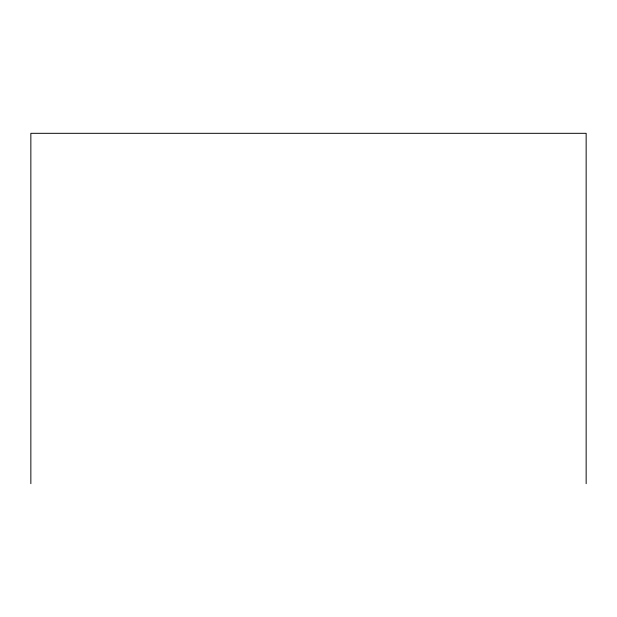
<?xml version="1.0" encoding="UTF-8"?>
<svg xmlns="http://www.w3.org/2000/svg" width="617" height="617" viewBox="0 0 617 617"><rect width="100%" height="100%" fill="white"/><g stroke="black" fill="none" stroke-linecap="round" stroke-linejoin="round"><path stroke-width="0.93" d="M586.15 483.682L586.15 133.318L30.85 133.318L30.85 483.682"/></g></svg>
